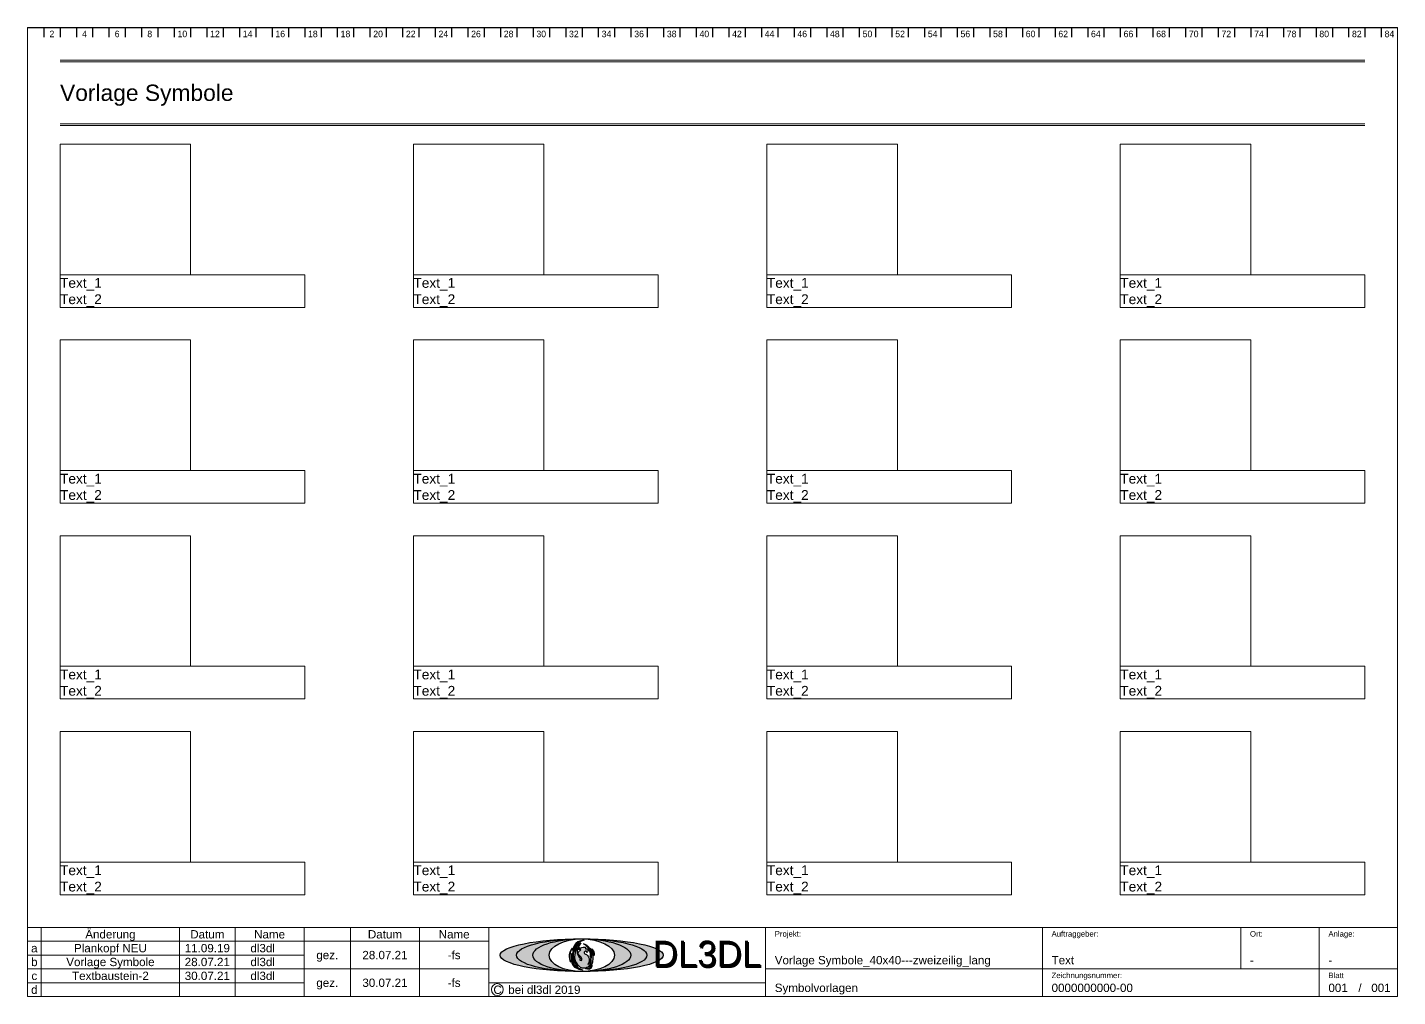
# Model space of a CAD drawing. Header units: millimetres. Extents: x 0 to 1740, y -634 to 297.
# Drawn here: x 440 to 860, y -633.9 to -336.9 of the extents above; entities that cross this region are included whole.
import ezdxf
from ezdxf.enums import TextEntityAlignment as Align

# ---------------------------------------------------------------- set-up
doc = ezdxf.new("R2010")
doc.units = ezdxf.units.MM
doc.layers.get('0').update_dxf_attribs({"lineweight": 25, "true_color": 0xffffff})
for name, color, linetype, lineweight, true_color in [('_Legende', 5, 'Continuous', 5, 0x0000ff), ('_Rahmen_Symbol_bl', 5, 'Continuous', 5, 0x0000ff), ('_Rahmen_Symbol_rt', 1, 'Continuous', 5, 0xff0000), ('_Rahmen_Symbol_Text', 3, 'Continuous', 5, 0x00ff00), ('_Zeichenfläche', 30, 'Continuous', 5, 0xff7f00), ('BLATTRAHMEN', 5, 'Continuous', 5, 0x0000ff), ('FORMAT', 2, 'Continuous', 5, 0xffff00), ('LOGO_A', 1, 'Continuous', 5, 0xff0000), ('LOGO_B', 30, 'Continuous', 5, 0xff7f00), ('LOGO_C', 12, 'Continuous', 5, 0xaa0000), ('LOGO_TEXT', 5, 'Continuous', 5, 0x0000ff), ('TEXT_VORGABE', 1, 'Continuous', 5, 0xff0000)]:
    doc.layers.add(name, color=color, linetype=linetype, lineweight=lineweight, true_color=true_color)
for name, color, linetype, true_color in [('Logo_Text2', 1, 'Continuous', 0xff0000), ('PFOENIX', 94, 'Continuous', 0x008000), ('RASTER', 5, 'Continuous', 0x0000ff), ('TEXT_AUSGEFUELLT', 3, 'Continuous', 0x00ff00)]:
    doc.layers.add(name, color=color, linetype=linetype, true_color=true_color)
doc.styles.add('textstyle1', font='')
doc.styles.add('textstyle104', font='')
doc.styles.add('textstyle1095', font='')
doc.styles.add('textstyle1103', font='')
doc.styles.add('textstyle1104', font='')
doc.styles.add('textstyle1105', font='')
doc.styles.add('textstyle1106', font='')
doc.styles.add('textstyle1107', font='')
doc.styles.add('textstyle1108', font='')
doc.styles.add('textstyle1109', font='')
doc.styles.add('textstyle1110', font='')
doc.styles.add('textstyle114', font='')
doc.styles.add('textstyle1192', font='')
doc.styles.add('textstyle1193', font='')
doc.styles.add('textstyle1194', font='')
doc.styles.add('textstyle1195', font='')
doc.styles.add('textstyle1196', font='')
doc.styles.add('textstyle1197', font='')
doc.styles.add('textstyle1198', font='')
doc.styles.add('textstyle1207', font='')
doc.styles.add('textstyle1208', font='')
doc.styles.add('textstyle1209', font='')
doc.styles.add('textstyle1210', font='')
doc.styles.add('textstyle1211', font='')
doc.styles.add('textstyle1212', font='')
doc.styles.add('textstyle1213', font='')
doc.styles.add('textstyle1214', font='')
doc.styles.add('textstyle1215', font='')
doc.styles.add('textstyle1216', font='')
doc.styles.add('textstyle1217', font='')
doc.styles.add('textstyle1218', font='')
doc.styles.add('textstyle1219', font='')
doc.styles.add('textstyle1220', font='')
doc.styles.add('textstyle1221', font='')
doc.styles.add('textstyle1222', font='')
doc.styles.add('textstyle125', font='')
doc.styles.add('textstyle13', font='')
doc.styles.add('textstyle140', font='')
doc.styles.add('textstyle152', font='')
doc.styles.add('textstyle160', font='')
doc.styles.add('textstyle1646', font='')
doc.styles.add('textstyle172', font='')
doc.styles.add('textstyle177', font='')
doc.styles.add('textstyle189', font='')
doc.styles.add('textstyle207', font='')
doc.styles.add('textstyle208', font='')
doc.styles.add('textstyle226', font='')
doc.styles.add('textstyle237', font='')
doc.styles.add('textstyle243', font='')
doc.styles.add('textstyle255', font='')
doc.styles.add('textstyle259', font='')
doc.styles.add('textstyle270', font='')
doc.styles.add('textstyle287', font='')
doc.styles.add('textstyle297', font='')
doc.styles.add('textstyle312', font='')
doc.styles.add('textstyle315', font='')
doc.styles.add('textstyle32', font='')
doc.styles.add('textstyle33', font='')
doc.styles.add('textstyle342', font='')
doc.styles.add('textstyle348', font='')
doc.styles.add('textstyle353', font='')
doc.styles.add('textstyle375', font='')
doc.styles.add('textstyle381', font='')
doc.styles.add('textstyle386', font='')
doc.styles.add('textstyle396', font='')
doc.styles.add('textstyle401', font='')
doc.styles.add('textstyle423', font='')
doc.styles.add('textstyle429', font='')
doc.styles.add('textstyle434', font='')
doc.styles.add('textstyle456', font='')
doc.styles.add('textstyle472', font='')
doc.styles.add('textstyle478', font='')
doc.styles.add('textstyle48', font='')
doc.styles.add('textstyle483', font='')
doc.styles.add('textstyle491', font='')
doc.styles.add('textstyle518', font='')
doc.styles.add('textstyle521', font='')
doc.styles.add('textstyle531', font='')
doc.styles.add('textstyle532', font='')
doc.styles.add('textstyle539', font='')
doc.styles.add('textstyle550', font='')
doc.styles.add('textstyle557', font='')
doc.styles.add('textstyle568', font='')
doc.styles.add('textstyle570', font='')
doc.styles.add('textstyle575', font='')
doc.styles.add('textstyle59', font='')
doc.styles.add('textstyle592', font='')
doc.styles.add('textstyle595', font='')
doc.styles.add('textstyle608', font='')
doc.styles.add('textstyle613', font='')
doc.styles.add('textstyle621', font='')
doc.styles.add('textstyle642', font='')
doc.styles.add('textstyle652', font='')
doc.styles.add('textstyle657', font='')
doc.styles.add('textstyle668', font='')
doc.styles.add('textstyle69', font='')
doc.styles.add('textstyle690', font='')
doc.styles.add('textstyle695', font='')
doc.styles.add('textstyle701', font='')
doc.styles.add('textstyle728', font='')
doc.styles.add('textstyle733', font='')
doc.styles.add('textstyle745', font='')
doc.styles.add('textstyle752', font='')
doc.styles.add('textstyle770', font='')
doc.styles.add('textstyle781', font='')
doc.styles.add('textstyle788', font='')
doc.styles.add('textstyle799', font='')
doc.styles.add('textstyle803', font='')
doc.styles.add('textstyle81', font='')
doc.styles.add('textstyle815', font='')
doc.styles.add('textstyle832', font='')
doc.styles.add('textstyle850', font='')
doc.styles.add('textstyle862', font='')
doc.styles.add('textstyle869', font='')
doc.styles.add('textstyle881', font='')
doc.styles.add('textstyle92', font='')
doc.styles.get('textstyle1').set_extended_font_data('textstyle73')
doc.styles.get('textstyle104').set_extended_font_data('textstyle80')
doc.styles.get('textstyle1095').set_extended_font_data('Arial')
doc.styles.get('textstyle1103').set_extended_font_data('Arial')
doc.styles.get('textstyle1104').set_extended_font_data('Arial')
doc.styles.get('textstyle1105').set_extended_font_data('Arial')
doc.styles.get('textstyle1106').set_extended_font_data('Arial')
doc.styles.get('textstyle1107').set_extended_font_data('Arial')
doc.styles.get('textstyle1108').set_extended_font_data('Arial')
doc.styles.get('textstyle1109').set_extended_font_data('Arial')
doc.styles.get('textstyle1110').set_extended_font_data('Arial')
doc.styles.get('textstyle114').set_extended_font_data('textstyle78')
doc.styles.get('textstyle1192').set_extended_font_data('Arial')
doc.styles.get('textstyle1193').set_extended_font_data('Arial')
doc.styles.get('textstyle1194').set_extended_font_data('Arial')
doc.styles.get('textstyle1195').set_extended_font_data('Arial')
doc.styles.get('textstyle1196').set_extended_font_data('Arial')
doc.styles.get('textstyle1197').set_extended_font_data('Arial')
doc.styles.get('textstyle1198').set_extended_font_data('Arial')
doc.styles.get('textstyle1207').set_extended_font_data('Arial')
doc.styles.get('textstyle1208').set_extended_font_data('Arial')
doc.styles.get('textstyle1209').set_extended_font_data('Arial')
doc.styles.get('textstyle1210').set_extended_font_data('Arial')
doc.styles.get('textstyle1211').set_extended_font_data('Arial')
doc.styles.get('textstyle1212').set_extended_font_data('Arial')
doc.styles.get('textstyle1213').set_extended_font_data('Arial')
doc.styles.get('textstyle1214').set_extended_font_data('Arial')
doc.styles.get('textstyle1215').set_extended_font_data('Arial')
doc.styles.get('textstyle1216').set_extended_font_data('Arial')
doc.styles.get('textstyle1217').set_extended_font_data('Arial')
doc.styles.get('textstyle1218').set_extended_font_data('Arial')
doc.styles.get('textstyle1219').set_extended_font_data('Arial')
doc.styles.get('textstyle1220').set_extended_font_data('Arial')
doc.styles.get('textstyle1221').set_extended_font_data('Arial')
doc.styles.get('textstyle1222').set_extended_font_data('Arial')
doc.styles.get('textstyle125').set_extended_font_data('textstyle79')
doc.styles.get('textstyle13').set_extended_font_data('textstyle72')
doc.styles.get('textstyle140').set_extended_font_data('textstyle142')
doc.styles.get('textstyle152').set_extended_font_data('textstyle141')
doc.styles.get('textstyle160').set_extended_font_data('textstyle82')
doc.styles.get('textstyle1646').set_extended_font_data('Arial')
doc.styles.get('textstyle172').set_extended_font_data('textstyle140')
doc.styles.get('textstyle177').set_extended_font_data('textstyle146')
doc.styles.get('textstyle189').set_extended_font_data('textstyle145')
doc.styles.get('textstyle207').set_extended_font_data('textstyle143')
doc.styles.get('textstyle208').set_extended_font_data('textstyle144')
doc.styles.get('textstyle226').set_extended_font_data('textstyle150')
doc.styles.get('textstyle237').set_extended_font_data('textstyle149')
doc.styles.get('textstyle243').set_extended_font_data('textstyle147')
doc.styles.get('textstyle255').set_extended_font_data('textstyle148')
doc.styles.get('textstyle259').set_extended_font_data('textstyle152')
doc.styles.get('textstyle270').set_extended_font_data('textstyle154')
doc.styles.get('textstyle287').set_extended_font_data('textstyle153')
doc.styles.get('textstyle297').set_extended_font_data('textstyle151')
doc.styles.get('textstyle312').set_extended_font_data('TGL 31034-1')
doc.styles.get('textstyle315').set_extended_font_data('TGL 31034-1')
doc.styles.get('textstyle32').set_extended_font_data('textstyle70')
doc.styles.get('textstyle33').set_extended_font_data('textstyle71')
doc.styles.get('textstyle342').set_extended_font_data('Arial')
doc.styles.get('textstyle348').set_extended_font_data('Arial')
doc.styles.get('textstyle353').set_extended_font_data('Arial')
doc.styles.get('textstyle375').set_extended_font_data('Arial')
doc.styles.get('textstyle381').set_extended_font_data('Arial')
doc.styles.get('textstyle386').set_extended_font_data('Arial')
doc.styles.get('textstyle396').set_extended_font_data('Arial')
doc.styles.get('textstyle401').set_extended_font_data('Arial')
doc.styles.get('textstyle423').set_extended_font_data('Arial')
doc.styles.get('textstyle429').set_extended_font_data('Arial')
doc.styles.get('textstyle434').set_extended_font_data('Arial')
doc.styles.get('textstyle456').set_extended_font_data('Arial')
doc.styles.get('textstyle472').set_extended_font_data('Arial')
doc.styles.get('textstyle478').set_extended_font_data('Arial')
doc.styles.get('textstyle48').set_extended_font_data('textstyle77')
doc.styles.get('textstyle483').set_extended_font_data('Arial')
doc.styles.get('textstyle491').set_extended_font_data('Arial')
doc.styles.get('textstyle518').set_extended_font_data('Arial')
doc.styles.get('textstyle521').set_extended_font_data('Arial')
doc.styles.get('textstyle531').set_extended_font_data('Arial')
doc.styles.get('textstyle532').set_extended_font_data('Arial')
doc.styles.get('textstyle539').set_extended_font_data('Arial')
doc.styles.get('textstyle550').set_extended_font_data('Arial')
doc.styles.get('textstyle557').set_extended_font_data('Arial')
doc.styles.get('textstyle568').set_extended_font_data('Arial')
doc.styles.get('textstyle570').set_extended_font_data('Arial')
doc.styles.get('textstyle575').set_extended_font_data('Arial')
doc.styles.get('textstyle59').set_extended_font_data('textstyle76')
doc.styles.get('textstyle592').set_extended_font_data('Arial')
doc.styles.get('textstyle595').set_extended_font_data('Arial')
doc.styles.get('textstyle608').set_extended_font_data('Arial')
doc.styles.get('textstyle613').set_extended_font_data('Arial')
doc.styles.get('textstyle621').set_extended_font_data('Arial')
doc.styles.get('textstyle642').set_extended_font_data('Arial')
doc.styles.get('textstyle652').set_extended_font_data('Arial')
doc.styles.get('textstyle657').set_extended_font_data('Arial')
doc.styles.get('textstyle668').set_extended_font_data('Arial')
doc.styles.get('textstyle69').set_extended_font_data('textstyle74')
doc.styles.get('textstyle690').set_extended_font_data('Arial')
doc.styles.get('textstyle695').set_extended_font_data('Arial')
doc.styles.get('textstyle701').set_extended_font_data('Arial')
doc.styles.get('textstyle728').set_extended_font_data('Arial')
doc.styles.get('textstyle733').set_extended_font_data('textstyle56')
doc.styles.get('textstyle745').set_extended_font_data('textstyle58')
doc.styles.get('textstyle752').set_extended_font_data('textstyle57')
doc.styles.get('textstyle770').set_extended_font_data('textstyle60')
doc.styles.get('textstyle781').set_extended_font_data('textstyle62')
doc.styles.get('textstyle788').set_extended_font_data('textstyle59')
doc.styles.get('textstyle799').set_extended_font_data('textstyle61')
doc.styles.get('textstyle803').set_extended_font_data('textstyle65')
doc.styles.get('textstyle81').set_extended_font_data('textstyle75')
doc.styles.get('textstyle815').set_extended_font_data('textstyle64')
doc.styles.get('textstyle832').set_extended_font_data('textstyle63')
doc.styles.get('textstyle850').set_extended_font_data('textstyle69')
doc.styles.get('textstyle862').set_extended_font_data('textstyle68')
doc.styles.get('textstyle869').set_extended_font_data('textstyle66')
doc.styles.get('textstyle881').set_extended_font_data('textstyle67')
doc.styles.get('textstyle92').set_extended_font_data('textstyle81')

msp = doc.modelspace()

# ---------------------------------------------------------------- hatches: boundary and pattern name
at = {"layer": 'LOGO_A'}
h = msp.add_hatch(color=256, dxfattribs=at)
edge = h.paths.add_edge_path()
edge.add_ellipse((609.92, -621.26), major_axis=(10, 0), ratio=0.5, start_angle=0, end_angle=360)
edge = h.paths.add_edge_path()
edge.add_ellipse((609.92, -621.26), major_axis=(15, 0), ratio=0.333333, start_angle=0, end_angle=360)
at = {"layer": 'LOGO_B'}
h = msp.add_hatch(color=256, dxfattribs=at)
edge = h.paths.add_edge_path()
edge.add_ellipse((609.92, -621.26), major_axis=(15, 0), ratio=0.333333, start_angle=0, end_angle=360)
edge = h.paths.add_edge_path()
edge.add_ellipse((609.92, -621.26), major_axis=(20, 0), ratio=0.25, start_angle=0, end_angle=360)
at = {"layer": 'LOGO_C'}
h = msp.add_hatch(color=256, dxfattribs=at)
edge = h.paths.add_edge_path()
edge.add_ellipse((609.92, -621.26), major_axis=(20, 0), ratio=0.25, start_angle=0, end_angle=360)
edge = h.paths.add_edge_path()
edge.add_ellipse((609.92, -621.26), major_axis=(25, 0), ratio=0.2, start_angle=0, end_angle=360)
at = {"layer": 'PFOENIX'}
h = msp.add_hatch(color=256, dxfattribs=at)
edge = h.paths.add_edge_path()
edge.add_spline(control_points=[(609.06, -617.4), (607.08, -621.25), (608.92, -625.25), (608.92, -625.27), (608.92, -625.27), (606.06, -621.19), (609.06, -617.4), (609.06, -617.4), (609.06, -617.4)], knot_values=[0, 0, 0, 0, 1, 2, 3, 4, 5, 6, 6, 6, 6], degree=3, periodic=0)
h = msp.add_hatch(color=256, dxfattribs=at)
edge = h.paths.add_edge_path()
edge.add_spline(control_points=[(610.68, -616.68), (608.03, -617.32), (607.05, -619.86), (607.05, -619.86)], knot_values=[0, 0, 0, 0, 1, 1, 1, 1], degree=3, periodic=0)
edge.add_spline(control_points=[(607.05, -619.86), (607.08, -619.67), (607.44, -616.69), (610.68, -616.68)], knot_values=[0, 0, 0, 0, 1, 1, 1, 1], degree=3, periodic=0)
h = msp.add_hatch(color=256, dxfattribs=at)
edge = h.paths.add_edge_path()
edge.add_spline(control_points=[(607.02, -619.14), (605.42, -620.66), (606.19, -623.2), (606.54, -623.37)], knot_values=[0, 0, 0, 0, 1, 1, 1, 1], degree=3, periodic=0)
edge.add_spline(control_points=[(606.54, -623.37), (606.43, -623.28), (605.66, -620.74), (607.02, -619.14)], knot_values=[0, 0, 0, 0, 1, 1, 1, 1], degree=3, periodic=0)
h = msp.add_hatch(color=256, dxfattribs=at)
edge = h.paths.add_edge_path()
edge.add_spline(control_points=[(609.18, -621.89), (609.58, -622.14), (609.3, -622.61), (609.3, -622.61), (609.3, -622.61), (609.4, -622.85), (610.03, -622.86), (609.93, -622.28), (609.81, -621.89), (609.29, -621.37), (608.88, -621.03), (608.73, -620.56), (609.03, -620.07), (609.53, -619.75), (609.62, -619.62), (609.55, -619.45), (609.27, -619.46), (609.01, -619.53), (608.8, -619.41), (608.85, -619.06), (609.18, -618.9), (609.19, -618.88), (609.19, -618.9), (609.1, -619.04), (608.95, -619.16), (609.07, -619.26), (609.45, -619.16), (609.91, -618.91), (610.71, -618.74), (611, -618.78), (611.04, -618.86), (611.08, -619.11), (610.99, -619.32), (611.38, -619.28), (611.66, -619.41), (611.88, -619.64), (611.83, -620.02), (611.57, -620.36), (611.46, -620.44), (611.46, -620.44), (611.43, -620.24), (611.37, -620.03), (611.13, -619.99), (610.8, -620.04), (610.66, -620.36), (610.67, -620.75), (610.96, -620.87), (611.55, -621.08), (611.83, -621.44)], knot_values=[0, 0, 0, 0, 1, 2, 3, 4, 5, 6, 7, 8, 9, 10, 11, 12, 13, 14, 15, 16, 17, 18, 19, 20, 21, 22, 23, 24, 25, 26, 27, 28, 29, 30, 31, 32, 33, 34, 35, 36, 37, 38, 39, 40, 41, 42, 43, 44, 45, 46, 46, 46, 46], degree=3, periodic=0)
edge.add_spline(control_points=[(611.83, -621.44), (612.1, -621.9), (612.29, -622.55), (612.18, -623.18), (611.95, -623.75), (611.74, -624.1), (611.74, -624.1), (612.43, -623.69), (612.62, -622.99), (612.61, -622.45), (612.54, -622.3), (612.75, -622.66), (612.77, -623.29), (612.64, -623.7), (612.08, -624.72), (611.5, -625.1), (610.85, -625.28), (610.07, -625.29), (609.57, -625.04), (609.57, -625.04), (609.57, -625.04)], knot_values=[0, 0, 0, 0, 1, 2, 3, 4, 5, 6, 7, 8, 9, 10, 11, 12, 13, 14, 15, 16, 17, 18, 18, 18, 18], degree=3, periodic=0)
edge.add_spline(control_points=[(609.57, -625.04), (609.57, -625.04), (609.51, -625.08), (605.66, -620.66), (609.65, -617.46)], knot_values=[0, 0, 0, 0, 1, 2, 2, 2, 2], degree=3, periodic=0)
edge.add_spline(control_points=[(609.65, -617.46), (607.9, -619.74), (609.18, -621.89), (609.18, -621.89), (609.18, -621.89), (609.18, -621.89), (609.18, -621.89)], knot_values=[0, 0, 0, 0, 1, 2, 3, 4, 4, 4, 4], degree=3, periodic=0)
h = msp.add_hatch(color=256, dxfattribs=at)
edge = h.paths.add_edge_path()
edge.add_spline(control_points=[(606.83, -620.74), (606.93, -624.5), (610.2, -625.8), (610.2, -625.8), (610.2, -625.8), (606.52, -624.89), (606.86, -620.78), (606.86, -620.78), (606.83, -620.74)], knot_values=[0, 0, 0, 0, 1, 2, 3, 4, 5, 6, 6, 6, 6], degree=3, periodic=0)
h = msp.add_hatch(color=256, dxfattribs=at)
edge = h.paths.add_edge_path()
edge.add_spline(control_points=[(612.43, -620.46), (612.49, -620.79), (612.52, -621.04), (612.55, -621.44), (612.56, -621.75), (612.55, -621.75), (612.55, -621.75), (612.7, -621.33), (612.7, -620.83), (612.59, -619.94), (612.31, -619.12), (612.07, -618.72), (611.39, -618.17), (610.49, -617.77), (610.49, -617.77), (610.49, -617.77)], knot_values=[0, 0, 0, 0, 1, 2, 3, 4, 5, 6, 7, 8, 9, 10, 11, 12, 13, 13, 13, 13], degree=3, periodic=0)
edge.add_spline(control_points=[(610.49, -617.77), (611.03, -618.05), (611.34, -618.36), (611.66, -618.77), (611.99, -619.2), (612.29, -619.88), (612.43, -620.46)], knot_values=[0, 0, 0, 0, 1, 2, 3, 4, 4, 4, 4], degree=3, periodic=0)
h = msp.add_hatch(color=256, dxfattribs=at)
edge = h.paths.add_edge_path()
edge.add_spline(control_points=[(613.29, -622.61), (613.26, -623.11), (613.11, -623.79), (612.89, -624.17), (612.42, -624.61), (612.15, -624.87), (612.15, -624.87), (612.34, -624.53), (612.6, -624.11), (612.76, -623.69), (612.77, -623.29), (612.59, -622.39)], knot_values=[0, 0, 0, 0, 1, 2, 3, 4, 5, 6, 7, 8, 9, 9, 9, 9], degree=3, periodic=0)
edge.add_spline(control_points=[(612.59, -622.39), (612.84, -622.25), (612.89, -621.98), (612.92, -621.14), (612.87, -620.38), (612.86, -619.97), (612.59, -619.16), (612.44, -619.05), (612.89, -619.63), (613.04, -620.03), (613.19, -620.59), (613.27, -621.14), (613.31, -621.9), (613.29, -622.61)], knot_values=[0, 0, 0, 0, 1, 2, 3, 4, 5, 6, 7, 8, 9, 10, 11, 11, 11, 11], degree=3, periodic=0)
h = msp.add_hatch(color=256, dxfattribs=at)
edge = h.paths.add_edge_path()
edge.add_spline(control_points=[(613.64, -621.46), (613.63, -620.93), (613.56, -620.58), (613.48, -620.18), (613.32, -619.86), (612.97, -619.35), (612.97, -619.35), (612.97, -619.35)], knot_values=[0, 0, 0, 0, 1, 2, 3, 4, 5, 5, 5, 5], degree=3, periodic=0)
edge.add_spline(control_points=[(612.97, -619.35), (613.8, -619.77), (613.64, -621.46), (613.64, -621.46), (613.64, -621.46)], knot_values=[0, 0, 0, 0, 1, 2, 2, 2, 2], degree=3, periodic=0)
h = msp.add_hatch(color=256, dxfattribs=at)
edge = h.paths.add_edge_path()
edge.add_spline(control_points=[(611.25, -625.45), (611.61, -625.6), (612.2, -625.61), (612.52, -625.51), (612.81, -625.19), (613, -624.74), (613.02, -624.4), (613.06, -624.25), (613.06, -624.25), (613.06, -624.25), (612.94, -624.55), (612.84, -624.65), (612.6, -624.95), (612.35, -625.12), (612.1, -625.22), (611.73, -625.34), (611.37, -625.36), (611.25, -625.37), (611.12, -625.36), (611.12, -625.37), (611.12, -625.37), (611.19, -625.42), (611.25, -625.45), (611.25, -625.45), (611.25, -625.45)], knot_values=[0, 0, 0, 0, 1, 2, 3, 4, 5, 6, 7, 8, 9, 10, 11, 12, 13, 14, 15, 16, 17, 18, 19, 20, 21, 22, 22, 22, 22], degree=3, periodic=0)

# ---------------------------------------------------------------- linework, layer by layer
for major_axis, ratio in [((25, 0), 0.2), ((20, 0), 0.25), ((15, 0), 0.333333), ((10, 0), 0.5)]:
    msp.add_ellipse((609.92, -621.26), major_axis=major_axis, ratio=ratio)
at = {"layer": '_Rahmen_Symbol_bl'}
for p, q in [((450, -412.73), (450, -422.73)), ((525, -412.73), (490, -412.73)), ((525, -412.73), (525, -422.73)), ((558.33, -412.73), (558.33, -422.73)), ((633.33, -412.73), (598.33, -412.73)), ((633.33, -412.73), (633.33, -422.73)), ((666.67, -412.73), (666.67, -422.73)), ((741.67, -412.73), (706.67, -412.73)), ((741.67, -412.73), (741.67, -422.73)), ((775, -412.73), (775, -422.73)), ((850, -412.73), (815, -412.73)), ((850, -412.73), (850, -422.73)), ((450, -422.73), (525, -422.73)), ((558.33, -422.73), (633.33, -422.73)), ((666.67, -422.73), (741.67, -422.73)), ((775, -422.73), (850, -422.73)), ((450, -472.73), (450, -482.73)), ((525, -472.73), (490, -472.73)), ((525, -472.73), (525, -482.73)), ((558.33, -472.73), (558.33, -482.73)), ((633.33, -472.73), (598.33, -472.73)), ((633.33, -472.73), (633.33, -482.73)), ((666.67, -472.73), (666.67, -482.73)), ((741.67, -472.73), (706.67, -472.73)), ((741.67, -472.73), (741.67, -482.73)), ((775, -472.73), (775, -482.73)), ((850, -472.73), (815, -472.73)), ((850, -472.73), (850, -482.73)), ((450, -482.73), (525, -482.73)), ((558.33, -482.73), (633.33, -482.73)), ((666.67, -482.73), (741.67, -482.73)), ((775, -482.73), (850, -482.73)), ((450, -532.73), (450, -542.73)), ((525, -532.73), (490, -532.73)), ((525, -532.73), (525, -542.73)), ((558.33, -532.73), (558.33, -542.73)), ((633.33, -532.73), (598.33, -532.73)), ((633.33, -532.73), (633.33, -542.73)), ((666.67, -532.73), (666.67, -542.73)), ((741.67, -532.73), (706.67, -532.73)), ((741.67, -532.73), (741.67, -542.73)), ((775, -532.73), (775, -542.73)), ((850, -532.73), (815, -532.73)), ((850, -532.73), (850, -542.73)), ((450, -542.73), (525, -542.73)), ((558.33, -542.73), (633.33, -542.73)), ((666.67, -542.73), (741.67, -542.73)), ((775, -542.73), (850, -542.73)), ((450, -592.73), (450, -602.73)), ((525, -592.73), (490, -592.73)), ((525, -592.73), (525, -602.73)), ((558.33, -592.73), (558.33, -602.73)), ((633.33, -592.73), (598.33, -592.73)), ((633.33, -592.73), (633.33, -602.73)), ((666.67, -592.73), (666.67, -602.73)), ((741.67, -592.73), (706.67, -592.73)), ((741.67, -592.73), (741.67, -602.73)), ((775, -592.73), (775, -602.73)), ((850, -592.73), (815, -592.73)), ((850, -592.73), (850, -602.73)), ((450, -602.73), (525, -602.73)), ((558.33, -602.73), (633.33, -602.73)), ((666.67, -602.73), (741.67, -602.73)), ((775, -602.73), (850, -602.73))]:
    msp.add_line(p, q, dxfattribs=at)
at = {"layer": '_Rahmen_Symbol_rt'}
for p, q in [((450, -412.73), (450, -372.73)), ((450, -372.73), (490, -372.73)), ((490, -372.73), (490, -412.73)), ((558.33, -412.73), (558.33, -372.73)), ((558.33, -372.73), (598.33, -372.73)), ((598.33, -372.73), (598.33, -412.73)), ((666.67, -412.73), (666.67, -372.73)), ((666.67, -372.73), (706.67, -372.73)), ((706.67, -372.73), (706.67, -412.73)), ((775, -412.73), (775, -372.73)), ((775, -372.73), (815, -372.73)), ((815, -372.73), (815, -412.73)), ((490, -412.73), (450, -412.73)), ((490, -412.73), (490, -412.73)), ((598.33, -412.73), (558.33, -412.73)), ((594.33, -412.73), (594.33, -412.73)), ((706.67, -412.73), (666.67, -412.73)), ((702.67, -412.73), (702.67, -412.73)), ((815, -412.73), (775, -412.73)), ((846, -412.73), (846, -412.73)), ((450, -472.73), (450, -432.73)), ((450, -432.73), (490, -432.73)), ((490, -432.73), (490, -472.73)), ((558.33, -472.73), (558.33, -432.73)), ((558.33, -432.73), (598.33, -432.73)), ((598.33, -432.73), (598.33, -472.73)), ((666.67, -472.73), (666.67, -432.73)), ((666.67, -432.73), (706.67, -432.73)), ((706.67, -432.73), (706.67, -472.73)), ((775, -472.73), (775, -432.73)), ((775, -432.73), (815, -432.73)), ((815, -432.73), (815, -472.73)), ((490, -472.73), (450, -472.73)), ((598.33, -472.73), (558.33, -472.73)), ((706.67, -472.73), (666.67, -472.73)), ((815, -472.73), (775, -472.73)), ((450, -532.73), (450, -492.73)), ((450, -492.73), (490, -492.73)), ((490, -492.73), (490, -532.73)), ((558.33, -532.73), (558.33, -492.73)), ((558.33, -492.73), (598.33, -492.73)), ((598.33, -492.73), (598.33, -532.73)), ((666.67, -532.73), (666.67, -492.73)), ((666.67, -492.73), (706.67, -492.73)), ((706.67, -492.73), (706.67, -532.73)), ((775, -532.73), (775, -492.73)), ((775, -492.73), (815, -492.73)), ((815, -492.73), (815, -532.73)), ((490, -532.73), (450, -532.73)), ((598.33, -532.73), (558.33, -532.73)), ((706.67, -532.73), (666.67, -532.73)), ((815, -532.73), (775, -532.73)), ((450, -592.73), (450, -552.73)), ((450, -552.73), (490, -552.73)), ((490, -552.73), (490, -592.73)), ((558.33, -592.73), (558.33, -552.73)), ((558.33, -552.73), (598.33, -552.73)), ((598.33, -552.73), (598.33, -592.73)), ((666.67, -592.73), (666.67, -552.73)), ((666.67, -552.73), (706.67, -552.73)), ((706.67, -552.73), (706.67, -592.73)), ((775, -592.73), (775, -552.73)), ((775, -552.73), (815, -552.73)), ((815, -552.73), (815, -592.73)), ((490, -592.73), (450, -592.73)), ((598.33, -592.73), (558.33, -592.73)), ((706.67, -592.73), (666.67, -592.73)), ((815, -592.73), (775, -592.73))]:
    msp.add_line(p, q, dxfattribs=at)
at = {"layer": '_Zeichenfläche'}
for p, q in [((450, -346.97), (850, -346.97)), ((450, -347.47), (850, -347.47)), ((450, -366.47), (850, -366.47)), ((450, -366.97), (850, -366.97))]:
    msp.add_line(p, q, dxfattribs=at)
at = {"layer": 'BLATTRAHMEN'}
for p, q in [((440, -612.73), (440, -336.97)), ((860, -633.94), (860, -336.97)), ((440, -616.97), (440, -612.73)), ((444.24, -612.73), (440, -612.73)), ((444.24, -616.97), (444.24, -612.73)), ((444.24, -612.73), (524.85, -612.73)), ((486.67, -616.97), (486.67, -612.73)), ((503.64, -616.97), (503.64, -612.73)), ((524.85, -616.97), (524.85, -612.73)), ((524.85, -612.73), (860, -612.73)), ((538.99, -616.97), (538.99, -612.73)), ((560.2, -616.97), (560.2, -612.73)), ((581.41, -616.97), (581.41, -612.73)), ((666.26, -625.45), (666.26, -612.73)), ((751.11, -625.45), (751.11, -612.73)), ((811.92, -612.73), (811.92, -625.45)), ((835.96, -625.45), (835.96, -612.73)), ((440, -621.21), (440, -616.97)), ((444.24, -616.97), (440, -616.97)), ((444.24, -621.21), (444.24, -616.97)), ((444.24, -616.97), (524.85, -616.97)), ((486.67, -621.21), (486.67, -616.97)), ((503.64, -621.21), (503.64, -616.97)), ((524.85, -616.97), (581.41, -616.97)), ((524.85, -621.21), (524.85, -616.97)), ((538.99, -625.45), (538.99, -616.97)), ((560.2, -625.45), (560.2, -616.97)), ((581.41, -625.45), (581.41, -616.97)), ((440, -625.45), (440, -621.21)), ((444.24, -621.21), (440, -621.21)), ((444.24, -625.45), (444.24, -621.21)), ((444.24, -621.21), (524.85, -621.21)), ((486.67, -625.45), (486.67, -621.21)), ((503.64, -625.45), (503.64, -621.21)), ((524.85, -625.45), (524.85, -621.21)), ((440, -629.7), (440, -625.45)), ((444.24, -625.45), (440, -625.45)), ((444.24, -629.7), (444.24, -625.45)), ((444.24, -625.45), (524.85, -625.45)), ((486.67, -629.7), (486.67, -625.45)), ((503.64, -629.7), (503.64, -625.45)), ((524.85, -629.7), (524.85, -625.45)), ((524.85, -625.45), (581.41, -625.45)), ((538.99, -633.94), (538.99, -625.45)), ((560.2, -633.94), (560.2, -625.45)), ((581.41, -633.94), (581.41, -625.45)), ((666.26, -633.94), (666.26, -625.45)), ((666.26, -625.45), (860, -625.45)), ((751.11, -633.94), (751.11, -625.45)), ((835.96, -633.94), (835.96, -625.45)), ((440, -633.94), (440, -629.7)), ((444.24, -629.7), (440, -629.7)), ((444.24, -633.94), (444.24, -629.7)), ((444.24, -629.7), (503.64, -629.7)), ((486.67, -633.94), (486.67, -629.7)), ((503.64, -633.94), (503.64, -629.7)), ((503.64, -629.7), (524.85, -629.7)), ((524.85, -633.94), (524.85, -629.7)), ((524.85, -629.7), (524.85, -629.7)), ((581.41, -629.7), (666.26, -629.7)), ((440, -633.94), (444.24, -633.94)), ((444.24, -633.94), (486.67, -633.94)), ((486.67, -633.94), (503.64, -633.94)), ((503.64, -633.94), (524.85, -633.94)), ((524.85, -633.94), (538.99, -633.94)), ((538.99, -633.94), (560.2, -633.94)), ((560.2, -633.94), (581.41, -633.94)), ((581.41, -633.94), (666.26, -633.94)), ((666.26, -633.94), (751.11, -633.94)), ((751.11, -633.94), (835.96, -633.94)), ((835.96, -633.94), (860, -633.94))]:
    msp.add_line(p, q, dxfattribs=at)
at = {"layer": 'FORMAT', "linetype": 'BYBLOCK'}
for p, q in [((440, -633.94), (440, -336.94)), ((860, -336.94), (860, -633.94)), ((860, -633.94), (440, -633.94))]:
    msp.add_line(p, q, dxfattribs=at)
at = {"layer": 'PFOENIX'}
for points in [[(609.06, -617.4), (607.08, -621.25), (608.92, -625.25), (608.92, -625.27), (608.92, -625.27), (606.06, -621.19), (609.06, -617.4), (609.06, -617.4), (609.06, -617.4)], [(610.68, -616.68), (607.44, -616.69), (607.08, -619.67), (607.05, -619.86)], [(610.68, -616.68), (608.03, -617.32), (607.05, -619.86), (607.05, -619.86)], [(607.02, -619.14), (605.42, -620.66), (606.19, -623.2), (606.54, -623.37)], [(609.65, -617.46), (605.66, -620.66), (609.51, -625.08), (609.57, -625.04), (609.57, -625.04)], [(607.02, -619.14), (605.66, -620.74), (606.43, -623.28), (606.54, -623.37)], [(606.83, -620.74), (606.93, -624.5), (610.2, -625.8), (610.2, -625.8), (610.2, -625.8), (606.52, -624.89), (606.86, -620.78), (606.86, -620.78), (606.83, -620.74)], [(609.65, -617.46), (607.9, -619.74), (609.18, -621.89), (609.18, -621.89), (609.18, -621.89), (609.18, -621.89), (609.18, -621.89)], [(609.18, -621.89), (609.58, -622.14), (609.3, -622.61), (609.3, -622.61), (609.3, -622.61), (609.4, -622.85), (610.03, -622.86), (609.93, -622.28), (609.81, -621.89), (609.29, -621.37), (608.88, -621.03), (608.73, -620.56), (609.03, -620.07), (609.53, -619.75), (609.62, -619.62), (609.55, -619.45), (609.27, -619.46), (609.01, -619.53), (608.8, -619.41), (608.85, -619.06), (609.18, -618.9), (609.19, -618.88), (609.19, -618.9), (609.1, -619.04), (608.95, -619.16), (609.07, -619.26), (609.45, -619.16), (609.91, -618.91), (610.71, -618.74), (611, -618.78), (611.04, -618.86), (611.08, -619.11), (610.99, -619.32), (611.38, -619.28), (611.66, -619.41), (611.88, -619.64), (611.83, -620.02), (611.57, -620.36), (611.46, -620.44), (611.46, -620.44), (611.43, -620.24), (611.37, -620.03), (611.13, -619.99), (610.8, -620.04), (610.66, -620.36), (610.67, -620.75), (610.96, -620.87), (611.55, -621.08), (611.83, -621.44)], [(611.83, -621.44), (612.1, -621.9), (612.29, -622.55), (612.18, -623.18), (611.95, -623.75), (611.74, -624.1), (611.74, -624.1), (612.43, -623.69), (612.62, -622.99), (612.61, -622.45), (612.54, -622.3), (612.75, -622.66), (612.77, -623.29), (612.64, -623.7), (612.08, -624.72), (611.5, -625.1), (610.85, -625.28), (610.07, -625.29), (609.57, -625.04), (609.57, -625.04), (609.57, -625.04)], [(610.49, -617.77), (611.03, -618.05), (611.34, -618.36), (611.66, -618.77), (611.99, -619.2), (612.29, -619.88), (612.43, -620.46)], [(612.43, -620.46), (612.49, -620.79), (612.52, -621.04), (612.55, -621.44), (612.56, -621.75), (612.55, -621.75), (612.55, -621.75), (612.7, -621.33), (612.7, -620.83), (612.59, -619.94), (612.31, -619.12), (612.07, -618.72), (611.39, -618.17), (610.49, -617.77), (610.49, -617.77), (610.49, -617.77)], [(612.59, -622.39), (612.84, -622.25), (612.89, -621.98), (612.92, -621.14), (612.87, -620.38), (612.86, -619.97), (612.59, -619.16), (612.44, -619.05), (612.89, -619.63), (613.04, -620.03), (613.19, -620.59), (613.27, -621.14), (613.31, -621.9), (613.29, -622.61)], [(612.97, -619.35), (613.8, -619.77), (613.64, -621.46), (613.64, -621.46), (613.64, -621.46)], [(613.64, -621.46), (613.63, -620.93), (613.56, -620.58), (613.48, -620.18), (613.32, -619.86), (612.97, -619.35), (612.97, -619.35), (612.97, -619.35)], [(611.25, -625.45), (611.61, -625.6), (612.2, -625.61), (612.52, -625.51), (612.81, -625.19), (613, -624.74), (613.02, -624.4), (613.06, -624.25), (613.06, -624.25), (613.06, -624.25), (612.94, -624.55), (612.84, -624.65), (612.6, -624.95), (612.35, -625.12), (612.1, -625.22), (611.73, -625.34), (611.37, -625.36), (611.25, -625.37), (611.12, -625.36), (611.12, -625.37), (611.12, -625.37), (611.19, -625.42), (611.25, -625.45), (611.25, -625.45), (611.25, -625.45)], [(613.29, -622.61), (613.26, -623.11), (613.11, -623.79), (612.89, -624.17), (612.42, -624.61), (612.15, -624.87), (612.15, -624.87), (612.34, -624.53), (612.6, -624.11), (612.76, -623.69), (612.77, -623.29), (612.59, -622.39)]]:
    msp.add_open_spline(points, degree=3, dxfattribs=at)
at = {"layer": 'RASTER'}
msp.add_line((440, -336.97), (860, -336.94), dxfattribs=at)
at = {"layer": 'RASTER', "linetype": 'BYBLOCK'}
for p, q in [((445, -336.94), (445, -339.94)), ((450, -336.94), (450, -339.94)), ((455, -336.94), (455, -339.94)), ((460, -336.94), (460, -339.94)), ((465, -336.94), (465, -339.94)), ((470, -336.94), (470, -339.94)), ((475, -336.94), (475, -339.94)), ((480, -336.94), (480, -339.94)), ((485, -336.94), (485, -339.94)), ((490, -336.94), (490, -339.94)), ((495, -336.94), (495, -339.94)), ((500, -336.94), (500, -339.94)), ((505, -336.94), (505, -339.94)), ((510, -336.94), (510, -339.94)), ((515, -336.94), (515, -339.94)), ((520, -336.94), (520, -339.94)), ((525, -336.94), (525, -339.94)), ((530, -336.94), (530, -339.94)), ((535, -336.94), (535, -339.94)), ((540, -336.94), (540, -339.94)), ((545, -336.94), (545, -339.94)), ((550, -336.94), (550, -339.94)), ((555, -336.94), (555, -339.94)), ((560, -336.94), (560, -339.94)), ((565, -336.94), (565, -339.94)), ((570, -336.94), (570, -339.94)), ((575, -336.94), (575, -339.94)), ((580, -336.94), (580, -339.94)), ((585, -336.94), (585, -339.94)), ((590, -336.94), (590, -339.94)), ((595, -336.94), (595, -339.94)), ((600, -336.94), (600, -339.94)), ((605, -336.94), (605, -339.94)), ((610, -336.94), (610, -339.94)), ((615, -336.94), (615, -339.94)), ((620, -336.94), (620, -339.94)), ((625, -336.94), (625, -339.94)), ((630, -336.94), (630, -339.94)), ((635, -336.94), (635, -339.94)), ((640, -336.94), (640, -339.94)), ((645, -336.94), (645, -339.94)), ((650, -336.94), (650, -339.94)), ((655, -336.94), (655, -339.94)), ((660, -336.94), (660, -339.94)), ((665, -336.94), (665, -339.94)), ((670, -336.94), (670, -339.94)), ((675, -336.94), (675, -339.94)), ((680, -336.94), (680, -339.94)), ((685, -336.94), (685, -339.94)), ((690, -336.94), (690, -339.94)), ((695, -336.94), (695, -339.94)), ((700, -336.94), (700, -339.94)), ((705, -336.94), (705, -339.94)), ((710, -336.94), (710, -339.94)), ((715, -336.94), (715, -339.94)), ((720, -336.94), (720, -339.94)), ((725, -336.94), (725, -339.94)), ((730, -336.94), (730, -339.94)), ((735, -336.94), (735, -339.94)), ((740, -336.94), (740, -339.94)), ((745, -336.94), (745, -339.94)), ((750, -336.94), (750, -339.94)), ((755, -336.94), (755, -339.94)), ((760, -336.94), (760, -339.94)), ((765, -336.94), (765, -339.94)), ((770, -336.94), (770, -339.94)), ((775, -336.94), (775, -339.94)), ((780, -336.94), (780, -339.94)), ((785, -336.94), (785, -339.94)), ((790, -336.94), (790, -339.94)), ((795, -336.94), (795, -339.94)), ((800, -336.94), (800, -339.94)), ((805, -336.94), (805, -339.94)), ((810, -336.94), (810, -339.94)), ((815, -336.94), (815, -339.94)), ((820, -336.94), (820, -339.94)), ((825, -336.94), (825, -339.94)), ((830, -336.94), (830, -339.94)), ((835, -336.94), (835, -339.94)), ((840, -336.94), (840, -339.94)), ((845, -336.94), (845, -339.94)), ((850, -336.94), (850, -339.94)), ((855, -336.94), (855, -339.94))]:
    msp.add_line(p, q, dxfattribs=at)
at = {"layer": 'TEXT_VORGABE'}
msp.add_circle((584.04, -631.79), 1.83, dxfattribs=at)

# ---------------------------------------------------------------- texts
at = {"layer": '_Legende', "style": 'textstyle1646'}
msp.add_text('Vorlage Symbole', height=5, dxfattribs=at).set_placement((450, -356.97), align=Align.MIDDLE_LEFT)
at = {"layer": '_Rahmen_Symbol_Text'}
for s, style, p in [('Text_1', 'textstyle1192', (450, -415.23)), ('Text_1', 'textstyle1194', (558.33, -415.23)), ('Text_1', 'textstyle1196', (666.67, -415.23)), ('Text_1', 'textstyle1198', (775, -415.23)), ('Text_2', 'textstyle1193', (450, -420.23)), ('Text_2', 'textstyle1195', (558.33, -420.23)), ('Text_2', 'textstyle1197', (666.67, -420.23)), ('Text_2', 'textstyle1215', (775, -420.23)), ('Text_1', 'textstyle1216', (450, -475.23)), ('Text_1', 'textstyle1218', (558.33, -475.23)), ('Text_1', 'textstyle1220', (666.67, -475.23)), ('Text_1', 'textstyle1222', (775, -475.23)), ('Text_2', 'textstyle1217', (450, -480.23)), ('Text_2', 'textstyle1219', (558.33, -480.23)), ('Text_2', 'textstyle1221', (666.67, -480.23)), ('Text_2', 'textstyle1207', (775, -480.23)), ('Text_1', 'textstyle1208', (450, -535.23)), ('Text_1', 'textstyle1210', (558.33, -535.23)), ('Text_1', 'textstyle1212', (666.67, -535.23)), ('Text_1', 'textstyle1214', (775, -535.23)), ('Text_2', 'textstyle1209', (450, -540.23)), ('Text_2', 'textstyle1211', (558.33, -540.23)), ('Text_2', 'textstyle1213', (666.67, -540.23)), ('Text_2', 'textstyle1103', (775, -540.23)), ('Text_1', 'textstyle1104', (450, -595.23)), ('Text_1', 'textstyle1106', (558.33, -595.23)), ('Text_1', 'textstyle1108', (666.67, -595.23)), ('Text_1', 'textstyle1110', (775, -595.23)), ('Text_2', 'textstyle1105', (450, -600.23)), ('Text_2', 'textstyle1107', (558.33, -600.23)), ('Text_2', 'textstyle1109', (666.67, -600.23)), ('Text_2', 'textstyle1095', (775, -600.23))]:
    msp.add_text(s, height=3, dxfattribs=dict(at, style=style)).set_placement(p, align=Align.MIDDLE_LEFT)
at = {"layer": 'LOGO_TEXT', "style": 'textstyle312'}
msp.add_text('DL3DL', height=8, dxfattribs=at).set_placement((648.63, -621.19), align=Align.MIDDLE_CENTER)
at = {"layer": 'Logo_Text2', "style": 'textstyle315'}
msp.add_text('DL3DL', height=8, dxfattribs=at).set_placement((648.35, -620.8), align=Align.MIDDLE_CENTER)
at = {"layer": 'RASTER', "linetype": 'BYBLOCK'}
for s, style, p in [('2', 'textstyle752', (447.5, -339.94)), ('4', 'textstyle733', (457.5, -339.94)), ('6', 'textstyle745', (467.5, -339.94)), ('8', 'textstyle788', (477.5, -339.94)), ('10', 'textstyle799', (487.5, -339.94)), ('12', 'textstyle770', (497.5, -339.94)), ('14', 'textstyle781', (507.5, -339.94)), ('16', 'textstyle832', (517.5, -339.94)), ('18', 'textstyle803', (527.5, -339.94)), ('18', 'textstyle815', (537.5, -339.94)), ('20', 'textstyle869', (547.5, -339.94)), ('22', 'textstyle881', (557.5, -339.94)), ('24', 'textstyle850', (567.5, -339.94)), ('26', 'textstyle862', (577.5, -339.94)), ('28', 'textstyle32', (587.5, -339.94)), ('30', 'textstyle33', (597.5, -339.94)), ('32', 'textstyle1', (607.5, -339.94)), ('34', 'textstyle13', (617.5, -339.94)), ('36', 'textstyle69', (627.5, -339.94)), ('38', 'textstyle81', (637.5, -339.94)), ('40', 'textstyle48', (647.5, -339.94)), ('42', 'textstyle59', (657.5, -339.94)), ('44', 'textstyle114', (667.5, -339.94)), ('46', 'textstyle125', (677.5, -339.94)), ('48', 'textstyle92', (687.5, -339.94)), ('50', 'textstyle104', (697.5, -339.94)), ('52', 'textstyle160', (707.5, -339.94)), ('54', 'textstyle172', (717.5, -339.94)), ('56', 'textstyle140', (727.5, -339.94)), ('58', 'textstyle152', (737.5, -339.94)), ('60', 'textstyle207', (747.5, -339.94)), ('62', 'textstyle208', (757.5, -339.94)), ('64', 'textstyle177', (767.5, -339.94)), ('66', 'textstyle189', (777.5, -339.94)), ('68', 'textstyle243', (787.5, -339.94)), ('70', 'textstyle255', (797.5, -339.94)), ('72', 'textstyle226', (807.5, -339.94)), ('74', 'textstyle237', (817.5, -339.94)), ('78', 'textstyle297', (827.5, -339.94)), ('80', 'textstyle259', (837.5, -339.94)), ('82', 'textstyle270', (847.5, -339.94)), ('84', 'textstyle287', (857.5, -339.94))]:
    msp.add_text(s, height=2, dxfattribs=dict(at, style=style)).set_placement(p, align=Align.CENTER)
at = {"layer": 'TEXT_AUSGEFUELLT'}
for s, height, style, p in [('Plankopf NEU', 2.5455, 'textstyle456', (465.45, -619.09)), ('11.09.19', 2.545, 'textstyle613', (495.15, -619.09)), ('dl3dl', 2.545, 'textstyle642', (512.12, -619.09)), ('28.07.21', 2.545, 'textstyle539', (549.6, -621.21)), ('-fs', 2.545, 'textstyle557', (570.81, -621.21)), ('Vorlage Symbole', 2.5455, 'textstyle595', (465.45, -623.33)), ('28.07.21', 2.545, 'textstyle608', (495.15, -623.33)), ('dl3dl', 2.545, 'textstyle531', (512.12, -623.33)), ('Textbaustein-2', 2.5455, 'textstyle592', (465.45, -627.58)), ('30.07.21', 2.545, 'textstyle621', (495.15, -627.58)), ('dl3dl', 2.545, 'textstyle532', (512.12, -627.58)), ('30.07.21', 2.545, 'textstyle568', (549.6, -629.7)), ('-fs', 2.545, 'textstyle570', (570.81, -629.7))]:
    msp.add_text(s, height=height, dxfattribs=dict(at, style=style)).set_placement(p, align=Align.MIDDLE_CENTER)
for s, height, style, p in [('Vorlage Symbole_40x40---zweizeilig_lang', 2.5455, 'textstyle668', (669.09, -624.04)), ('Text', 2.545, 'textstyle695', (753.94, -624.04)), ('-', 2.55, 'textstyle701', (814.75, -624.04)), ('-', 2.55, 'textstyle728', (838.79, -624.04)), ('Symbolvorlagen', 2.5455, 'textstyle575', (669.09, -632.53)), ('0000000000-00', 2.5455, 'textstyle690', (753.94, -632.53)), ('001', 2.545, 'textstyle657', (838.79, -632.53)), ('/   001', 2.545, 'textstyle652', (847.98, -632.53))]:
    msp.add_text(s, height=height, dxfattribs=dict(at, style=style)).set_placement(p)
at = {"layer": 'TEXT_VORGABE'}
for s, height, style, p in [('Änderung', 2.545, 'textstyle386', (465.45, -614.85)), ('Datum', 2.545, 'textstyle381', (495.15, -614.85)), ('Name', 2.545, 'textstyle472', (514.24, -614.85)), ('Datum', 2.545, 'textstyle429', (549.6, -614.85)), ('Name', 2.545, 'textstyle483', (570.81, -614.85)), ('a', 2.55, 'textstyle342', (442.12, -619.09)), ('gez.', 2.545, 'textstyle521', (531.92, -621.21)), ('b', 2.55, 'textstyle353', (442.12, -623.33)), ('c', 2.55, 'textstyle348', (442.12, -627.58)), ('gez.', 2.545, 'textstyle550', (531.92, -629.7)), ('d', 2.55, 'textstyle375', (442.12, -631.82))]:
    msp.add_text(s, height=height, dxfattribs=dict(at, style=style)).set_placement(p, align=Align.MIDDLE_CENTER)
for s, style, p in [('Projekt:', 'textstyle491', (669.09, -615.56)), ('Auftraggeber:', 'textstyle401', (753.94, -615.56)), ('Ort:', 'textstyle396', (814.75, -615.56)), ('Anlage:', 'textstyle423', (838.79, -615.56)), ('Zeichnungsnummer:', 'textstyle518', (753.94, -628.28)), ('Blatt', 'textstyle434', (838.79, -628.28))]:
    msp.add_text(s, height=1.697, dxfattribs=dict(at, style=style)).set_placement(p)
at = {"layer": 'TEXT_VORGABE', "style": 'textstyle478'}
msp.add_text('C  bei dl3dl 2019', height=2.5455, dxfattribs=at).set_placement((582.84, -631.84), align=Align.MIDDLE_LEFT)

doc.saveas('drawing.dxf')
